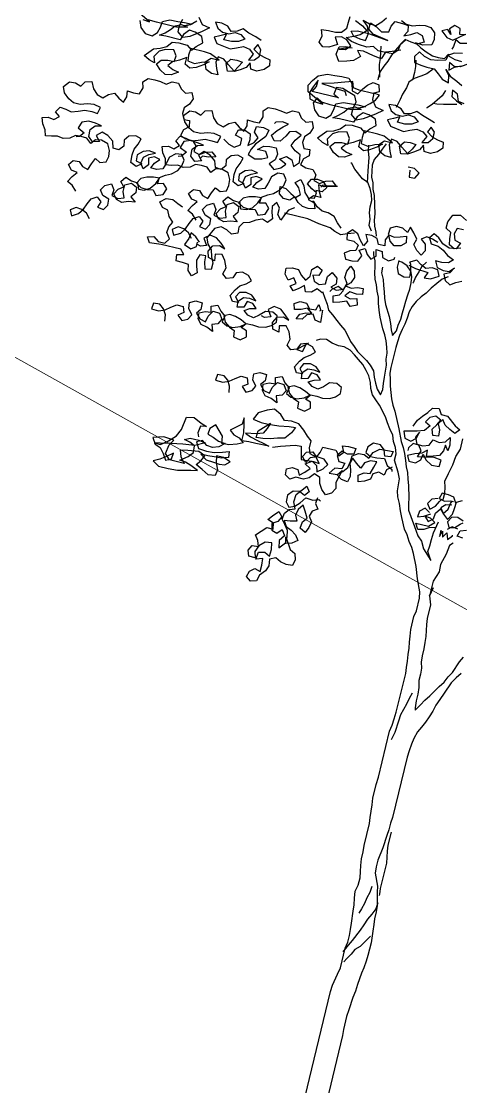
# Model space of a CAD drawing. Header units: inches. Extents: x 350994 to 353538, y 1581369 to 1583842.
# Drawn here: x 351715.726 to 351717.052, y 1583596.357 to 1583599.569 of the extents above; entities that cross this region are included whole.
import ezdxf

# ---------------------------------------------------------------- set-up
doc = ezdxf.new("R2010")
doc.units = ezdxf.units.IN
doc.header["$MEASUREMENT"] = 0
doc.linetypes.add('1', pattern=[0])
doc.layers.add('EP TF', color=5, linetype='Continuous')
doc.layers.add('TREE', color=81, linetype='1')
doc.styles.get("Standard").update_dxf_attribs({"font": 'arial.ttf'})
doc.linetypes.add('SILT_FENCE', pattern='A,0.5,-0.2,["EP",Standard,S=0.1,R=0,X=-0.1,Y=-0.05],-0.2', length=0.9)

# ---------------------------------------------------------------- blocks, each defined once
blk = doc.blocks.new('TREE_4')
at = {"color": 94}
for points in [[(-803.6, 6886), (-847, 6868.7), (-881.7, 6857.1), (-896.2, 6816.7), (-939.6, 6822.5), (-997.4, 6834.1), (-1029.2, 6831.3), (-1006.1, 6802.3), (-1037.9, 6773.4), (-1072.7, 6761.9), (-1113.1, 6750.4), (-1136.2, 6785.1), (-1130.4, 6825.6), (-1095.7, 6837.1), (-1061, 6837.1), (-1092.8, 6828.4), (-1127.5, 6814), (-1092.8, 6819.8), (-1069.7, 6845.8), (-1098.6, 6871.8), (-1130.4, 6880.5), (-1162.2, 6871.9), (-1142, 6837.1), (-1182.5, 6811.2), (-1214.3, 6805.4), (-1240.3, 6825.7), (-1231.6, 6863.2), (-1243.1, 6895.1), (-1205.5, 6897.9), (-1167.9, 6897.9), (-1136.1, 6906.5), (-1113, 6932.5), (-1112.9, 6967.2), (-1110, 6999)], [(-1078.2, 6984.5), (-1034.9, 6964.3), (-1006, 6944), (-1034.9, 6915.1), (-1066.7, 6897.8), (-1087, 6923.8), (-1055.1, 6932.5), (-994.4, 6932.4), (-884.6, 6920.8), (-925, 6926.6), (-968.4, 6935.3), (-997.3, 6955.6), (-997.3, 6990.2), (-962.6, 6978.7), (-927.9, 6958.4), (-890.3, 6967), (-884.5, 6998.8), (-870, 7027.7), (-829.5, 7027.7), (-797.7, 7024.8), (-792, 6993), (-806.5, 6964.1), (-771.8, 6981.4), (-742.8, 6998.7), (-711, 6990), (-693.7, 6958.2), (-728.4, 6938), (-760.2, 6940.9), (-794.9, 6946.7), (-815.2, 6914.9), (-818.1, 6883.1), (-841.3, 6857.1), (-881.7, 6854.3), (-922.2, 6854.3), (-951.1, 6871.7), (-985.8, 6860.1), (-1032.1, 6863.1), (-1072.6, 6868.9), (-1104.3, 6883.4), (-1066.7, 6900.7), (-1032.1, 6894.9), (-1000.3, 6891.9), (-994.4, 6932.4), (-1008.9, 6970), (-1037.7, 6996.1), (-1000.2, 6984.5), (-965.5, 6984.4), (-939.4, 7010.4), (-919.2, 7036.4)], [(-838.2, 7042.1), (-809.3, 7027.7), (-774.6, 7027.6), (-739.9, 7039.2), (-708.1, 7044.9), (-676.3, 7042), (-650.3, 7018.8), (-644.5, 6984.1), (-650.3, 6952.3), (-696.6, 6940.8), (-737.1, 6943.8), (-702.4, 6923.5), (-670.6, 6909), (-633.1, 6897.4), (-601.2, 6894.5), (-566.6, 6897.3), (-552.1, 6926.2), (-557.9, 6891.5), (-598.4, 6880), (-636, 6874.3), (-673.5, 6883), (-705.3, 6900.4), (-725.6, 6871.5), (-717, 6839.6), (-682.3, 6833.8), (-647.6, 6830.9), (-607.1, 6830.9), (-581.1, 6810.6), (-552.2, 6787.5), (-514.6, 6775.9), (-523.3, 6816.3), (-546.4, 6842.4), (-514.6, 6813.4), (-474.1, 6796.1), (-442.3, 6778.7)], [(-407.7, 6686.1), (-439.5, 6691.9), (-453.9, 6729.5), (-485.7, 6744), (-480, 6709.3), (-451.1, 6691.9), (-419.3, 6680.4)], [(-479.8, 6946.4), (-523.1, 6937.8), (-552.1, 6917.6), (-511.6, 6906), (-474, 6903)], [(-433.5, 6900.1), (-474.1, 6874.1), (-505.9, 6868.4), (-534.8, 6882.8), (-529, 6842.4), (-503, 6865.5), (-471.2, 6879.9)], [(-485.5, 7047.6), (-517.3, 7041.9), (-523, 7073.7), (-554.8, 7082.4), (-578, 7059.3), (-563.5, 7030.3), (-586.6, 7053.5), (-615.6, 7039.1), (-580.9, 7010.1), (-546.2, 7004.3), (-488.3, 7050.5)], [(-468.1, 7004.2), (-502.9, 6995.6), (-531.8, 7010.1), (-534.7, 6972.5), (-540.5, 6955.1)], [(-792, 6943.8), (-815.2, 6912), (-832.6, 6880.2), (-847.1, 6848.4), (-858.6, 6813.8), (-873.1, 6782), (-884.7, 6750.2), (-887.7, 6712.6), (-887.7, 6703.9)], [(-1544.7, 6761.9), (-1576.5, 6773.5), (-1617, 6785.1), (-1651.6, 6799.6), (-1680.6, 6779.4), (-1712.4, 6770.8), (-1735.5, 6793.9), (-1770.2, 6802.6), (-1804.9, 6799.8), (-1784.7, 6770.8), (-1755.8, 6756.4), (-1721.1, 6756.3), (-1689.3, 6770.8), (-1657.5, 6767.8), (-1631.5, 6747.6), (-1660.4, 6727.4), (-1698, 6718.7), (-1738.5, 6718.8), (-1732.6, 6750.6), (-1764.5, 6733.2), (-1793.4, 6718.8), (-1770.3, 6689.9), (-1695.1, 6678.2), (-1663.3, 6692.7), (-1628.6, 6707.1), (-1593.9, 6701.3), (-1567.9, 6681), (-1585.3, 6643.4), (-1553.5, 6652.1), (-1533.2, 6678.1), (-1533.2, 6712.8), (-1556.3, 6735.9), (-1570.8, 6707), (-1539, 6686.8), (-1507.2, 6678.1), (-1475.4, 6672.3), (-1469.6, 6640.4), (-1492.8, 6614.4), (-1527.5, 6597.1), (-1562.2, 6600.1), (-1573.7, 6631.9), (-1588.2, 6603), (-1617.1, 6582.8), (-1646.1, 6565.4), (-1680.8, 6559.7), (-1698.1, 6597.3), (-1677.8, 6626.2), (-1646, 6629), (-1614.2, 6626.1), (-1628.7, 6597.2), (-1646.1, 6568.3), (-1683.6, 6594.4), (-1715.4, 6617.5), (-1747.2, 6623.4), (-1753, 6591.6), (-1741.5, 6559.7), (-1727.1, 6527.9), (-1761.8, 6528), (-1793.6, 6542.4), (-1808, 6580), (-1781.9, 6606), (-1738.6, 6606), (-1790.6, 6629.2), (-1825.3, 6632.1), (-1900.5, 6632.2), (-1903.4, 6594.6), (-1900.5, 6562.8), (-1862.9, 6557), (-1828.2, 6574.3), (-1787.7, 6585.8), (-1813.8, 6562.7), (-1848.5, 6539.6), (-1880.3, 6528.1), (-1909.2, 6542.5), (-1909.2, 6580.1), (-1943.9, 6557), (-1978.6, 6539.7), (-1998.9, 6513.7), (-1967.1, 6499.2), (-1935.3, 6493.4), (-1970, 6470.3), (-2001.8, 6464.6), (-2033.6, 6481.9), (-2059.6, 6508), (-2039.3, 6534), (-2004.6, 6542.6), (-1969.9, 6542.6), (-1967, 6574.4), (-1987.2, 6603.3), (-2030.6, 6594.7), (-2062.4, 6577.4), (-2082.7, 6542.7), (-2071.1, 6510.9), (-2102.9, 6519.6), (-2134.7, 6537), (-2094.2, 6583.2), (-2059.5, 6594.7), (-2027.7, 6612), (-2004.5, 6640.9), (-1969.8, 6646.7), (-1923.6, 6643.8), (-1894.7, 6623.5), (-1874.4, 6649.5), (-1845.5, 6675.5), (-1857, 6707.3), (-1897.5, 6721.8), (-1929.3, 6724.7), (-1955.3, 6695.8), (-1966.9, 6664), (-2045, 6664.1), (-2079.7, 6661.2), (-2053.6, 6681.5), (-2030.5, 6704.6), (-2010.2, 6730.6), (-1978.4, 6745), (-1943.7, 6739.2), (-2001.6, 6724.8), (-2111.4, 6724.9), (-2157.7, 6727.8)], [(-2201.1, 6713.4), (-2186.6, 6678.7), (-2157.8, 6652.6), (-2117.3, 6649.7), (-2094.1, 6672.8), (-2085.4, 6704.6), (-2082.5, 6736.4), (-2044.9, 6753.7), (-2001.5, 6756.6), (-1966.8, 6759.4), (-1923.5, 6759.4), (-1961.1, 6742.1), (-1932.1, 6756.5), (-1903.2, 6782.5)], [(-1897.4, 6805.6), (-1871.4, 6770.9), (-1828, 6762.2), (-1862.8, 6733.3), (-1920.6, 6692.9), (-1955.3, 6678.5), (-1987.1, 6701.6), (-1987.1, 6736.3), (-1978.4, 6773.9)], [(-2186.6, 6722.1), (-2149, 6719.1), (-2241.5, 6765.5)], [(-913.5, 6883.2), (-907.8, 6851.4), (-902, 6816.7), (-899.2, 6784.9), (-881.9, 6721.3), (-881.9, 6718.4)], [(-714, 6854.1), (-708.3, 6819.4), (-705.4, 6787.6), (-705.5, 6752.9), (-708.4, 6744.2)], [(-612.9, 6828), (-638.9, 6796.2), (-667.9, 6776), (-699.7, 6755.8), (-722.8, 6729.8), (-728.6, 6698), (-740.2, 6660.4), (-746.1, 6628.6), (-757.7, 6582.4)], [(-520.4, 6732.5), (-532, 6700.7), (-552.3, 6671.8), (-572.6, 6645.8), (-595.7, 6619.8), (-598.6, 6616.9)], [(-538, 6550.4), (-569.7, 6561.9), (-610.2, 6573.5), (-644.9, 6588), (-673.8, 6567.8), (-705.6, 6559.2), (-728.8, 6582.3), (-763.4, 6591), (-798.1, 6588.2), (-777.9, 6559.2), (-749, 6544.8), (-714.3, 6544.7), (-682.5, 6559.2), (-650.7, 6556.2), (-624.7, 6536), (-653.6, 6515.8), (-691.2, 6507.1), (-731.7, 6507.2), (-725.9, 6539), (-757.7, 6521.6), (-786.6, 6507.2), (-763.5, 6478.3), (-688.4, 6466.6), (-656.6, 6481.1), (-621.9, 6495.5), (-587.2, 6489.7), (-561.2, 6469.4), (-578.5, 6431.8), (-546.7, 6440.5), (-526.5, 6466.5), (-526.4, 6501.2), (-549.5, 6524.3), (-564, 6495.4), (-532.2, 6475.2), (-500.4, 6466.5), (-468.6, 6460.7), (-462.9, 6428.8), (-486, 6402.8), (-520.8, 6385.5), (-555.5, 6388.5), (-567, 6420.3), (-581.5, 6391.4), (-610.4, 6371.2), (-639.3, 6353.8), (-674, 6348.1), (-691.3, 6385.7), (-671.1, 6414.6), (-639.3, 6417.4), (-607.5, 6414.5), (-622, 6385.6), (-639.3, 6356.7), (-676.9, 6382.8), (-708.7, 6405.9), (-740.5, 6411.8), (-746.3, 6380), (-734.7, 6348.1), (-720.3, 6316.3), (-755, 6316.4), (-786.8, 6330.8), (-801.2, 6368.4), (-775.2, 6394.4), (-731.8, 6394.4), (-783.8, 6417.6), (-818.5, 6420.5), (-893.7, 6420.6), (-896.6, 6383), (-893.8, 6351.2), (-856.2, 6345.4), (-821.5, 6362.7), (-781, 6374.2), (-807, 6351.1), (-841.7, 6328), (-873.6, 6316.5), (-902.5, 6330.9), (-902.4, 6368.5), (-937.1, 6345.4), (-971.9, 6328.1), (-992.1, 6302.1), (-960.3, 6287.6), (-928.5, 6281.8), (-963.2, 6258.7), (-995.1, 6253), (-1026.8, 6270.3), (-1052.8, 6296.4), (-1032.6, 6322.4), (-997.9, 6331), (-963.2, 6331), (-960.3, 6362.8), (-980.5, 6391.7), (-1023.8, 6383.1), (-1055.7, 6365.8), (-1075.9, 6331.1), (-1064.4, 6299.3), (-1096.2, 6308), (-1128, 6325.4), (-1087.5, 6371.6), (-1052.8, 6383.1), (-1020.9, 6400.4), (-997.8, 6429.3), (-963.1, 6435.1), (-916.8, 6432.2), (-887.9, 6411.9), (-867.7, 6437.9), (-838.7, 6463.9), (-850.3, 6495.7), (-890.7, 6510.2), (-922.5, 6513.1), (-948.6, 6484.2), (-960.2, 6452.4), (-1038.2, 6452.5), (-1072.9, 6449.6), (-1046.9, 6469.9), (-1023.7, 6493), (-1003.5, 6519), (-971.7, 6533.4), (-937, 6527.6), (-994.8, 6513.2), (-1104.7, 6513.3), (-1150.9, 6516.2), (-1179.8, 6533.6), (-1194.3, 6501.8), (-1179.9, 6467.1), (-1151, 6441), (-1110.5, 6438.1), (-1087.4, 6461.2), (-1078.7, 6493), (-1075.8, 6524.8), (-1038.2, 6542.1), (-994.8, 6545), (-960.1, 6547.8), (-916.7, 6547.8), (-954.3, 6530.5), (-925.4, 6544.9), (-896.5, 6570.9), (-873.3, 6594), (-858.8, 6625.8), (-890.6, 6628.7), (-890.7, 6594), (-864.7, 6559.3), (-821.3, 6550.6), (-856, 6521.7), (-913.9, 6481.3), (-948.6, 6466.9), (-980.4, 6490), (-980.3, 6524.7), (-971.6, 6562.3), (-986.1, 6591.2), (-1026.5, 6602.8), (-1058.3, 6614.4), (-1093, 6611.6), (-1098.8, 6574), (-1069.9, 6559.5), (-1214.5, 6559.6), (-1197.1, 6591.4), (-1197.1, 6626.1), (-1214.5, 6585.7), (-1226.1, 6551), (-1217.4, 6519.2), (-1179.9, 6510.5), (-1142.3, 6507.5), (-1234.8, 6553.9), (-1243.4, 6588.6), (-1226, 6617.5), (-1202.9, 6649.3), (-1156.6, 6669.5), (-1116.1, 6672.3), (-1078.5, 6675.2), (-1040.9, 6675.1), (-1017.8, 6652), (-1006.3, 6614.4), (-974.5, 6605.7), (-954.2, 6637.5), (-934, 6663.5), (-907.9, 6683.7), (-876.1, 6677.9), (-864.6, 6643.2), (-896.4, 6625.9), (-971.6, 6625.9), (-1003.4, 6631.7), (-1014.9, 6663.5), (-1055.4, 6649.1), (-1110.4, 6631.8), (-1174, 6614.5), (-1116.2, 6608.7), (-1081.5, 6605.8), (-1043.9, 6602.9), (-1032.3, 6582.6)], [(-445.3, 6674.6), (-477.1, 6665.9), (-514.7, 6657.3), (-549.4, 6651.6), (-569.7, 6648.7)], [(-2320, 5744.7), (-2346, 5770.7), (-2374.9, 5785.2), (-2357.5, 5817), (-2337.2, 5843), (-2369, 5848.8), (-2392.1, 5874.9), (-2371.9, 5900.9), (-2340.1, 5903.7), (-2316.9, 5880.6), (-2285.1, 5871.9), (-2273.6, 5906.6), (-2259.1, 5938.4), (-2230.2, 5923.9), (-2198.4, 5935.4), (-2192.5, 5967.2), (-2195.4, 5999), (-2212.7, 6030.8), (-2250.3, 6042.4), (-2282.1, 6036.7), (-2302.4, 6010.7), (-2328.4, 6033.8), (-2360.2, 6036.8), (-2392, 6033.9), (-2418, 6013.7), (-2452.7, 6002.2), (-2484.5, 6008), (-2516.3, 5999.3), (-2548.1, 5993.6), (-2556.8, 6025.4), (-2577, 6054.3), (-2588.5, 6086.1), (-2556.7, 6094.8), (-2524.9, 6089), (-2498.9, 6112.1), (-2524.9, 6132.3), (-2507.5, 6161.2), (-2475.7, 6158.3), (-2443.9, 6152.5), (-2409.2, 6164), (-2374.5, 6178.4), (-2336.9, 6178.4), (-2305.1, 6175.5), (-2296.4, 6210.2), (-2334, 6218.9), (-2368.7, 6213.1), (-2406.3, 6201.6), (-2443.9, 6201.6), (-2472.8, 6216.1), (-2501.7, 6242.2), (-2516.1, 6274), (-2490, 6305.8), (-2458.2, 6308.6), (-2426.4, 6297), (-2409.1, 6325.9), (-2374.4, 6334.6), (-2357, 6299.9), (-2331, 6273.8), (-2296.4, 6265.1), (-2270.3, 6288.2), (-2241.4, 6302.7), (-2212.5, 6282.4), (-2183.6, 6267.9), (-2172, 6299.7), (-2177.7, 6331.5), (-2143.1, 6328.6), (-2111.2, 6331.4), (-2099.7, 6366.1), (-2108.3, 6397.9), (-2085.1, 6421.1), (-2047.6, 6423.9), (-2015.8, 6421), (-1984, 6415.2), (-1955, 6435.4), (-1920.3, 6435.4), (-1900.1, 6409.3), (-1871.2, 6391.9), (-1839.4, 6403.5), (-1825, 6371.7), (-1836.6, 6339.9), (-1859.7, 6313.9), (-1862.6, 6282.1), (-1848.2, 6253.1), (-1816.4, 6256), (-1810.7, 6221.3), (-1836.7, 6198.2), (-1845.4, 6166.4), (-1813.6, 6154.8), (-1776, 6154.8), (-1752.9, 6131.6), (-1755.8, 6099.8), (-1724, 6091.1), (-1692.2, 6111.3), (-1660.4, 6120), (-1634.4, 6099.7), (-1672, 6088.2), (-1703.8, 6085.3), (-1712.5, 6073.8)], [(-1657.6, 5744.7), (-1683.6, 5770.7), (-1712.5, 5785.2), (-1695.1, 5817), (-1674.9, 5843), (-1706.7, 5848.8), (-1729.8, 5874.9), (-1709.5, 5900.9), (-1677.7, 5903.7), (-1654.6, 5880.6), (-1622.8, 5871.9), (-1611.2, 5906.6), (-1596.7, 5938.4), (-1567.8, 5923.9), (-1536, 5935.4), (-1530.2, 5967.2), (-1533.1, 5999), (-1550.4, 6030.8), (-1588, 6042.4), (-1619.8, 6036.7), (-1640, 6010.7), (-1666, 6033.8), (-1697.8, 6036.8), (-1729.6, 6033.9), (-1755.7, 6013.7), (-1790.4, 6002.2), (-1822.2, 6008), (-1854, 5999.3), (-1885.8, 5993.6), (-1894.5, 6025.4), (-1914.7, 6054.3), (-1926.2, 6086.1), (-1894.4, 6094.8), (-1862.6, 6089), (-1836.6, 6112.1), (-1862.6, 6132.3), (-1845.2, 6161.2), (-1813.4, 6158.3), (-1781.6, 6152.5), (-1746.9, 6164), (-1712.2, 6178.4), (-1674.6, 6178.4), (-1642.8, 6175.5), (-1634.1, 6210.2), (-1671.6, 6218.9), (-1706.4, 6213.1), (-1743.9, 6201.6), (-1781.5, 6201.6), (-1810.4, 6216.1), (-1839.3, 6242.2), (-1853.8, 6274), (-1827.7, 6305.8), (-1795.9, 6308.6), (-1764.1, 6297), (-1746.7, 6325.9), (-1712, 6334.6), (-1694.7, 6299.9), (-1668.7, 6273.8), (-1634, 6265.1), (-1608, 6288.2), (-1579.1, 6302.7), (-1550.2, 6282.4), (-1521.3, 6267.9), (-1509.7, 6299.7), (-1515.4, 6331.5), (-1480.7, 6328.6), (-1448.9, 6331.4), (-1437.3, 6366.1), (-1446, 6397.9), (-1422.8, 6421.1), (-1385.2, 6423.9), (-1353.4, 6421), (-1321.6, 6415.2), (-1292.7, 6435.4), (-1258, 6435.4), (-1237.8, 6409.3), (-1208.9, 6391.9), (-1177.1, 6403.5), (-1162.6, 6371.7), (-1174.2, 6339.9), (-1197.4, 6313.9), (-1200.3, 6282.1), (-1185.9, 6253.1), (-1154.1, 6256), (-1148.3, 6221.3), (-1174.4, 6198.2), (-1183.1, 6166.4), (-1151.3, 6154.8), (-1113.7, 6154.8), (-1090.6, 6131.6), (-1093.5, 6099.8), (-1061.7, 6091.1), (-1029.9, 6111.3), (-998.1, 6120), (-972.1, 6099.7), (-1009.7, 6088.2), (-1041.5, 6085.3), (-1050.2, 6073.8)], [(-1613.8, 6201.5), (-1582.1, 6181.2), (-1550.3, 6172.5), (-1521.3, 6192.7), (-1521.3, 6227.4), (-1558.9, 6236.1), (-1550.2, 6267.9), (-1518.4, 6276.6), (-1483.7, 6262.1), (-1477.9, 6230.3), (-1480.8, 6198.5), (-1451.9, 6221.6), (-1437.4, 6250.5), (-1463.4, 6276.5), (-1460.5, 6308.3), (-1422.9, 6311.2), (-1391.1, 6305.4), (-1399.8, 6267.8), (-1420.1, 6241.8), (-1443.2, 6215.8), (-1460.6, 6184), (-1469.3, 6152.2), (-1428.9, 6137.7), (-1391.3, 6146.4), (-1362.3, 6160.8), (-1379.7, 6189.7), (-1425.9, 6189.8), (-1397, 6215.7), (-1365.2, 6221.5), (-1330.5, 6221.5), (-1316, 6189.7), (-1321.9, 6157.9), (-1347.9, 6129), (-1316.1, 6105.8), (-1281.4, 6123.1), (-1261.1, 6149.1), (-1298.7, 6166.5), (-1266.9, 6189.6), (-1235.1, 6178), (-1217.8, 6146.2), (-1191.7, 6175.1), (-1197.5, 6215.6), (-1229.3, 6230), (-1255.3, 6253.2), (-1240.8, 6285), (-1217.6, 6319.7), (-1249.4, 6331.3), (-1281.2, 6322.6), (-1295.7, 6293.7), (-1318.9, 6261.9), (-1350.7, 6256.2), (-1370.9, 6282.2), (-1347.7, 6314), (-1321.7, 6340), (-1295.7, 6360.2), (-1330.3, 6366), (-1365, 6354.5), (-1370.8, 6345.8)], [(-853.3, 6351.1), (-847.5, 6319.3), (-836, 6287.5), (-824.5, 6218.1), (-813, 6154.5)], [(-763.6, 6380), (-778.1, 6348.2), (-789.7, 6316.4), (-807.1, 6284.6), (-810, 6252.8), (-798.5, 6189.2), (-784.1, 6160.3), (-775.4, 6128.4), (-761, 6096.6), (-735.1, 6001.2), (-729.3, 5969.4), (-720.7, 5937.6), (-706.2, 5908.6), (-700.5, 5888.4)], [(-607.6, 6272.9), (-601.9, 6235.3), (-570, 6238.1), (-555.6, 6269.9), (-584.5, 6287.3), (-619.2, 6287.3)], [(-729.4, 5908.7), (-749.6, 5934.7), (-752.4, 5969.4), (-764, 6001.2), (-766.8, 6033), (-766.8, 6067.7), (-775.5, 6099.5), (-789.9, 6128.5), (-810.1, 6157.4), (-841.9, 6169), (-893.9, 6209.5), (-917, 6235.5), (-922.8, 6238.4)], [(-2214.1, 5617.1), (-2237.2, 5643.1), (-2266.1, 5657.6), (-2297.9, 5660.5), (-2326.8, 5640.3), (-2312.4, 5611.4), (-2277.7, 5631.6), (-2257.4, 5660.5), (-2245.8, 5692.3), (-2231.3, 5724.1), (-2202.4, 5741.4), (-2176.4, 5721.1), (-2188, 5689.3), (-2153.3, 5683.5), (-2135.9, 5712.4), (-2138.8, 5744.2), (-2173.5, 5755.8), (-2193.7, 5781.8), (-2176.3, 5810.7), (-2144.5, 5828.1), (-2124.3, 5799.1), (-2127.2, 5767.3), (-2092.5, 5758.6), (-2060.7, 5770.2), (-2072.2, 5802), (-2072.2, 5839.6), (-2040.4, 5856.9), (-2008.6, 5842.4), (-2005.7, 5810.6), (-2026, 5784.6), (-1997.1, 5761.4), (-2034.7, 5755.7), (-2066.5, 5744.1), (-2098.3, 5752.8), (-2118.5, 5778.9), (-2101.1, 5807.8), (-2075.1, 5828), (-2098.2, 5851.1), (-2077.9, 5880), (-2043.3, 5868.4), (-2008.6, 5865.5), (-1997, 5833.7), (-1965.2, 5836.6), (-1936.3, 5853.9), (-1913.1, 5885.7), (-1901.5, 5917.5), (-1933.4, 5914.6), (-1968.1, 5906), (-1997, 5891.5), (-2014.4, 5862.6), (-1985.5, 5845.3), (-1950.8, 5842.3), (-1919, 5848.1), (-1898.7, 5822.1), (-1861.1, 5836.5), (-1849.5, 5871.2), (-1872.7, 5894.3), (-1904.5, 5885.7), (-1901.5, 5920.4), (-1872.6, 5940.6), (-1843.7, 5955), (-1814.7, 5981), (-1800.3, 6009.9), (-1794.5, 6041.7), (-1814.7, 6067.7), (-1846.5, 6064.9), (-1875.4, 6038.9), (-1884.1, 6001.3), (-1895.7, 5969.5), (-1927.5, 5958), (-1959.3, 5960.9), (-1944.8, 5989.8), (-1921.7, 6015.8), (-1953.5, 6021.6), (-1982.4, 6007.2), (-1973.8, 5972.5), (-1996.9, 5946.5), (-2017.1, 5972.5), (-2011.3, 6007.2), (-1985.3, 6027.4), (-1953.5, 6041.8), (-1988.2, 6047.7), (-2020, 6036.1), (-2046, 6010.1), (-2043.2, 5978.3), (-2011.4, 5969.6), (-2037.4, 5949.4), (-2069.2, 5963.9), (-2072.1, 6004.4), (-2069.1, 6036.2), (-2054.6, 6068), (-2045.9, 6099.8), (-2077.7, 6108.5), (-2112.4, 6096.9), (-2132.7, 6070.9), (-2127, 6039.1), (-2147.2, 6013.1), (-2179, 6016), (-2190.6, 6050.7), (-2222.3, 6073.9), (-2257, 6085.5), (-2283.1, 6059.5), (-2260, 6033.4), (-2294.7, 6021.9), (-2320.7, 6045.1), (-2323.5, 6082.7), (-2300.4, 6108.7), (-2268.6, 6117.3), (-2303.2, 6123.1), (-2340.8, 6126), (-2375.5, 6111.6), (-2387.1, 6076.9), (-2349.6, 6059.6), (-2369.8, 6033.5), (-2387.2, 6027.8)], [(-1657.7, 5643.5), (-1680.8, 5669.6), (-1709.7, 5684), (-1741.5, 5687), (-1770.5, 5666.7), (-1756, 5637.8), (-1721.3, 5658), (-1701, 5686.9), (-1689.5, 5718.7), (-1675, 5750.5), (-1646, 5767.8), (-1620, 5747.6), (-1631.6, 5715.8), (-1596.9, 5710), (-1579.6, 5738.8), (-1582.4, 5770.7), (-1617.1, 5782.3), (-1637.3, 5808.3), (-1620, 5837.2), (-1588.1, 5854.5), (-1567.9, 5825.6), (-1570.8, 5793.8), (-1536.2, 5785.1), (-1504.3, 5796.6), (-1515.9, 5828.4), (-1515.8, 5866), (-1484, 5883.3), (-1452.2, 5868.8), (-1449.4, 5837), (-1469.6, 5811), (-1440.7, 5787.9), (-1478.3, 5782.1), (-1510.1, 5770.6), (-1541.9, 5779.3), (-1562.2, 5805.3), (-1544.8, 5834.2), (-1518.7, 5854.4), (-1541.9, 5877.6), (-1521.6, 5906.5), (-1486.9, 5894.9), (-1452.2, 5892), (-1440.7, 5860.2), (-1408.9, 5863), (-1379.9, 5880.3), (-1356.8, 5912.1), (-1345.2, 5943.9), (-1377, 5941.1), (-1411.7, 5932.4), (-1440.6, 5918), (-1458, 5889.1), (-1429.1, 5871.7), (-1394.4, 5868.8), (-1362.6, 5874.5), (-1342.4, 5848.5), (-1304.8, 5862.9), (-1293.2, 5897.6), (-1316.3, 5920.8), (-1348.1, 5912.1), (-1345.2, 5946.8), (-1316.3, 5967), (-1287.3, 5981.5), (-1258.4, 6007.4), (-1243.9, 6036.3), (-1238.1, 6068.1), (-1258.3, 6094.2), (-1290.1, 6091.3), (-1319.1, 6065.3), (-1327.8, 6027.7), (-1339.4, 5996), (-1371.2, 5984.4), (-1403, 5987.3), (-1388.5, 6016.2), (-1365.3, 6042.2), (-1397.1, 6048.1), (-1426.1, 6033.6), (-1417.4, 5998.9), (-1440.6, 5972.9), (-1460.8, 5999), (-1455, 6033.6), (-1428.9, 6053.9), (-1397.1, 6068.3), (-1431.8, 6074.1), (-1463.6, 6062.6), (-1489.7, 6036.6), (-1486.8, 6004.8), (-1455, 5996.1), (-1481, 5975.8), (-1512.8, 5990.3), (-1515.7, 6030.8), (-1512.8, 6062.6), (-1498.3, 6094.4), (-1489.6, 6126.2), (-1521.4, 6134.9), (-1556.1, 6123.4), (-1576.3, 6097.4), (-1570.6, 6065.6), (-1590.9, 6039.6), (-1622.7, 6042.5), (-1634.2, 6077.2), (-1666, 6100.3), (-1700.7, 6111.9), (-1726.7, 6085.9), (-1703.6, 6059.9), (-1738.3, 6048.4), (-1764.3, 6071.5), (-1767.2, 6109.1), (-1744, 6135.1), (-1712.2, 6143.8), (-1746.9, 6149.6), (-1784.5, 6152.5), (-1819.2, 6138.1), (-1830.8, 6103.4), (-1793.2, 6086), (-1813.5, 6060), (-1830.8, 6054.2)], [(-963.4, 6096.8), (-1001, 6088.2), (-1032.8, 6079.5), (-1064.6, 6082.4), (-1053.1, 6047.7), (-1035.7, 6018.8), (-1076.2, 6018.8), (-1099.4, 5992.8), (-1064.7, 5984.1), (-1053.2, 5952.3), (-1087.9, 5946.6), (-1119.7, 5949.5), (-1148.6, 5964), (-1171.7, 5990), (-1194.8, 5966.9), (-1229.5, 5966.9), (-1255.5, 5987.2), (-1261.3, 6024.8), (-1229.5, 6021.9), (-1197.7, 6001.6), (-1168.8, 5987.1), (-1145.6, 6010.2), (-1162.9, 6042.1), (-1188.9, 6065.2), (-1162.9, 6088.3), (-1139.8, 6059.4), (-1125.4, 6024.7), (-1102.3, 6001.5), (-1067.6, 6007.3), (-1064.6, 6039.1), (-1093.5, 6053.6), (-1122.4, 6073.8), (-1108, 6102.7), (-1076.1, 6111.4), (-1044.3, 6105.6), (-1018.3, 6079.5), (-1035.7, 6050.6), (-1070.4, 6050.6), (-1067.5, 6044.9)], [(-243.6, 5931.3), (-278.3, 5919.8), (-307.2, 5934.3), (-313, 5966.1), (-315.8, 6000.8), (-344.7, 6018.2), (-344.7, 6052.9), (-327.3, 6093.3), (-286.8, 6102), (-249.3, 6081.7)], [(-252.2, 6029.7), (-286.9, 6029.7), (-295.6, 5997.9), (-284.1, 5966.1), (-252.3, 5957.4), (-266.7, 5922.7), (-304.3, 5916.9), (-341.9, 5931.4), (-370.8, 5957.5), (-399.7, 5972), (-420, 5946), (-402.6, 5917), (-365.1, 5914.1), (-333.3, 5899.6), (-304.4, 5876.5), (-266.8, 5862), (-290, 5838.9), (-324.7, 5833.1), (-359.4, 5833.1), (-342, 5801.3), (-307.3, 5792.6), (-275.5, 5795.5), (-252.4, 5821.5), (-269.8, 5789.7), (-298.7, 5775.3), (-284.3, 5743.4), (-255.4, 5726.1), (-226.4, 5746.3), (-197.5, 5760.7)], [(-891.3, 5885.7), (-917.3, 5908.8), (-943.3, 5937.8), (-978, 5949.4), (-1012.7, 5949.4), (-1044.5, 5966.8), (-1067.6, 5989.9), (-1073.4, 5989.9)], [(-1160.2, 5932.2), (-1189.1, 5912), (-1203.6, 5883.1), (-1215.2, 5851.3), (-1238.3, 5877.3), (-1238.2, 5912), (-1258.5, 5938.1), (-1278.7, 5912.1), (-1273, 5880.2), (-1261.4, 5848.4), (-1281.7, 5822.4), (-1313.5, 5834), (-1345.3, 5819.6), (-1377.1, 5799.4), (-1408.9, 5790.7), (-1426.3, 5761.8), (-1423.4, 5730), (-1455.3, 5715.6), (-1484.2, 5733), (-1518.8, 5741.7), (-1550.7, 5724.4), (-1579.6, 5666.6), (-1565.2, 5634.7), (-1542.1, 5608.7), (-1530.6, 5574), (-1516.1, 5542.2), (-1516.2, 5507.5), (-1548, 5501.7), (-1559.5, 5539.3), (-1562.4, 5571.1), (-1594.2, 5568.3), (-1605.8, 5536.5), (-1597.1, 5504.7), (-1585.6, 5472.9), (-1611.6, 5449.7), (-1634.7, 5472.9), (-1640.5, 5504.7), (-1675.2, 5507.6), (-1709.9, 5507.7), (-1715.6, 5542.4), (-1678, 5551), (-1701.2, 5574.2), (-1808.1, 5574.3), (-1871.7, 5568.5), (-1889.1, 5597.5), (-1857.3, 5606.1), (-1828.4, 5585.8), (-1790.8, 5585.8), (-1773.4, 5614.7), (-1793.6, 5643.6), (-1790.7, 5675.4), (-1776.2, 5704.3), (-1802.2, 5730.4), (-1816.6, 5762.2), (-1848.4, 5768), (-1868.6, 5794), (-1839.7, 5820), (-1805, 5822.9), (-1773.2, 5808.4), (-1744.3, 5796.8)], [(-370.8, 5931.5), (-402.6, 5943.1), (-434.4, 5948.9), (-460.5, 5928.7), (-434.5, 5908.4), (-425.8, 5873.7), (-440.3, 5844.8), (-469.2, 5865.1), (-492.3, 5891.1), (-483.6, 5922.9), (-506.7, 5951.8), (-532.7, 5977.9), (-541.4, 5946.1), (-570.3, 5963.4), (-605, 5963.5), (-636.8, 5946.2), (-639.7, 5911.5), (-605, 5905.7), (-573.2, 5914.3), (-541.4, 5925.8), (-535.7, 5891.1), (-558.8, 5868), (-593.5, 5859.4), (-619.5, 5879.6), (-634, 5908.6), (-648.4, 5879.7), (-642.7, 5847.9), (-677.4, 5847.9), (-691.8, 5876.8), (-723.6, 5885.5), (-755.4, 5882.7), (-738.1, 5850.8), (-752.6, 5821.9), (-778.6, 5848), (-798.8, 5876.9), (-830.6, 5891.4), (-853.7, 5865.4), (-848, 5833.6), (-810.4, 5833.6), (-781.5, 5819.1), (-787.3, 5787.3), (-819.1, 5778.6), (-845.2, 5758.4), (-830.7, 5729.5), (-796, 5729.5), (-764.2, 5735.2), (-749.7, 5767), (-770, 5793), (-741, 5810.4), (-723.7, 5781.4), (-697.7, 5761.2), (-674.5, 5784.3), (-683.2, 5819), (-648.5, 5816.1), (-639.9, 5784.3), (-605.2, 5775.5), (-576.2, 5790), (-576.2, 5801.5)], [(-816.1, 5876.9), (-853.7, 5862.5), (-885.6, 5851), (-920.2, 5859.7), (-949.1, 5874.2), (-1012.7, 5880), (-1076.3, 5891.6), (-1206.4, 5891.7)], [(-909, 5533), (-888.8, 5501.1), (-868.6, 5472.2), (-854.1, 5443.3), (-828.1, 5423), (-799.2, 5399.9), (-773.2, 5379.6), (-744.3, 5359.3), (-721.2, 5333.3), (-701, 5307.2), (-675, 5287), (-651.9, 5263.8), (-594.1, 5229.1), (-568.1, 5208.8), (-545, 5182.8), (-533.5, 5151), (-519, 5122), (-501.7, 5093.1), (-478.6, 5067.1), (-472.8, 5098.9), (-475.6, 5130.7), (-478.5, 5165.4), (-484.2, 5229), (-492.9, 5260.8), (-495.7, 5292.6), (-504.4, 5324.4), (-515.9, 5356.2), (-530.3, 5385.2), (-547.7, 5414.1), (-576.5, 5471.9), (-591, 5506.6), (-602.5, 5541.3), (-611.1, 5573.2), (-625.6, 5602.1), (-637.1, 5633.9), (-651.5, 5662.8), (-660.2, 5694.6), (-665.9, 5726.4), (-674.6, 5758.3), (-689, 5787.2), (-691.9, 5804.5)], [(-628.3, 5735.1), (-625.5, 5703.3), (-608.2, 5671.5), (-599.5, 5639.6), (-588, 5607.8), (-579.3, 5576), (-564.9, 5544.2), (-530.3, 5486.3), (-515.8, 5451.6), (-504.3, 5419.8), (-489.9, 5390.9), (-475.4, 5419.8), (-472.5, 5451.6), (-466.6, 5486.3), (-466.6, 5521), (-463.7, 5552.8), (-463.7, 5587.5), (-460.7, 5622.2), (-457.8, 5654), (-457.8, 5688.7), (-463.5, 5720.5), (-475.1, 5752.3), (-483.7, 5784.1), (-489.5, 5792.8)], [(-550.2, 5790), (-550.3, 5752.4), (-538.7, 5720.5), (-504, 5711.8), (-472.2, 5717.6), (-475.1, 5749.4), (-501.1, 5772.6), (-532.9, 5784.2), (-547.3, 5784.2)], [(-492.4, 5778.3), (-454.8, 5769.6), (-385.4, 5763.8), (-397, 5732), (-362.3, 5734.8), (-321.8, 5757.9), (-336.3, 5789.8), (-368.1, 5792.7), (-399.9, 5781.1), (-428.8, 5795.6), (-457.7, 5813), (-486.6, 5798.6), (-495.3, 5792.8)], [(-272.7, 5766.6), (-301.6, 5746.4), (-324.8, 5717.5), (-347.9, 5685.7), (-368.2, 5653.9), (-388.5, 5627.9), (-408.7, 5599), (-423.2, 5567.2), (-431.9, 5535.4), (-434.8, 5500.7), (-440.6, 5466), (-446.5, 5434.2), (-452.3, 5399.5), (-455.2, 5364.8), (-458.1, 5333), (-458.2, 5223.2), (-455.4, 5191.4), (-446.7, 5159.6), (-438.1, 5124.8), (-415, 5061.2), (-400.6, 5029.4), (-383.2, 5000.5), (-340, 4913.7), (-311.1, 4850.1), (-293.8, 4821.1), (-279.3, 4792.2), (-264.9, 4757.5), (-253.4, 4725.7), (-239, 4696.8), (-230.3, 4662.1), (-218.8, 4630.2), (-201.5, 4566.6), (-195.7, 4534.8), (-187.1, 4503), (-135.1, 4424.9), (-135.1, 4424.9), (-106.2, 4381.5), (-80.2, 4358.3), (-60, 4320.7), (-8, 4268.6), (-34, 4312), (-31.1, 4343.8), (-31.1, 4378.5), (-28.1, 4416.1), (-16.5, 4479.7)], [(-405.6, 5815.8), (-423, 5786.9), (-431.7, 5755.1), (-443.3, 5723.4), (-449.1, 5691.6), (-449.1, 5688.7)], [(-19.3, 4601.1), (-19.3, 4635.8), (-25, 4667.6), (-33.7, 4699.5), (-25, 4742.8), (-13.3, 4794.9), (-7.5, 4841.1), (7, 4884.5), (7, 4942.3)], [(-1693, 5180.2), (-1698.6, 5214.5), (-1715.4, 5242.2), (-1740.7, 5261.6), (-1775.9, 5260), (-1779.2, 5227.8), (-1739, 5226.4), (-1706.5, 5240), (-1679.7, 5260.7), (-1650.5, 5279.9), (-1616.8, 5279.1), (-1605.6, 5248.1), (-1632.4, 5227.4), (-1606.1, 5204), (-1576, 5219.1), (-1561.5, 5247.6), (-1584.6, 5275.9), (-1587.8, 5308.7), (-1557.7, 5323.9), (-1521.6, 5321.6), (-1519.9, 5286.3), (-1539.3, 5261), (-1514.6, 5235.1), (-1481.6, 5227.9), (-1474.4, 5260.9), (-1454.3, 5292.7), (-1418.1, 5290.4), (-1399, 5261.2), (-1413.5, 5232.8), (-1444.5, 5221.6), (-1432.4, 5186.6), (-1467.3, 5201.8), (-1500.4, 5209), (-1522.6, 5233.3), (-1525.8, 5266.1), (-1495.7, 5281.3), (-1462.9, 5284.5), (-1470.1, 5316.4), (-1437.6, 5330), (-1414.4, 5301.7), (-1386.6, 5280.7), (-1393.8, 5247.7), (-1365.4, 5233.1), (-1331.7, 5232.4), (-1295.1, 5246.9), (-1268.4, 5267.6), (-1296.8, 5282.1), (-1330.8, 5293.3), (-1362.9, 5296.6), (-1393, 5281.4), (-1377.9, 5251.3), (-1350.1, 5230.3), (-1320.1, 5218.2), (-1316.9, 5185.4), (-1277.4, 5177.5), (-1249.1, 5200.7), (-1256.3, 5232.6), (-1287.8, 5242.3), (-1266.8, 5270), (-1231.6, 5271.7), (-1199.4, 5268.5), (-1161.1, 5275), (-1133.4, 5291.8), (-1111.5, 5315.6), (-1114.7, 5348.4), (-1143.2, 5362.9), (-1181.5, 5356.4), (-1208.9, 5329.2), (-1235.7, 5308.5), (-1268.8, 5315.7), (-1294.1, 5335.2), (-1266.4, 5351.9), (-1233, 5361.5), (-1256.8, 5383.4), (-1288.9, 5386.6), (-1300.1, 5352.6), (-1333.6, 5343), (-1336.8, 5375.8), (-1313.4, 5402.1), (-1280.6, 5405.3), (-1246, 5400.5), (-1272.2, 5423.9), (-1305.3, 5431.1), (-1341.2, 5423), (-1355.7, 5394.6), (-1333.5, 5370.3), (-1366.3, 5367.1), (-1385.4, 5396.3), (-1366.3, 5432), (-1346.8, 5457.4), (-1317.6, 5476.6), (-1293.3, 5498.8), (-1315.6, 5523.1), (-1351.1, 5531.9), (-1382.1, 5520.7), (-1394.2, 5490.7), (-1425.2, 5479.5), (-1450.5, 5499), (-1441.8, 5534.5), (-1456.3, 5571), (-1479.5, 5599.3), (-1515.4, 5591.2), (-1509.7, 5556.9), (-1545.2, 5565.6), (-1554.9, 5599.1), (-1537.2, 5632.4), (-1503.8, 5642), (-1472.2, 5632.4), (-1498.5, 5655.8), (-1528.7, 5678.3), (-1565.8, 5684.6), (-1594.1, 5661.5), (-1571.6, 5626.7), (-1602.6, 5615.6), (-1620.3, 5619.9)], [(-1611.5, 5634.8), (-1637.5, 5657.9), (-1666.4, 5672.4), (-1672.2, 5640.6), (-1686.7, 5603.1), (-1649.1, 5588.6), (-1623.1, 5608.8), (-1623, 5631.9)], [(-909, 5524.3), (-940.8, 5538.8), (-966.8, 5515.7), (-998.6, 5509.9), (-1010.2, 5541.7), (-1036.2, 5518.6), (-1062.2, 5498.4), (-1085.4, 5521.5), (-1056.4, 5541.8), (-1076.6, 5567.8), (-1102.7, 5547.6), (-1125.8, 5576.5), (-1128.6, 5608.3), (-1096.8, 5617), (-1062.1, 5616.9), (-1041.9, 5590.9), (-1013, 5570.6), (-992.8, 5596.6), (-992.7, 5634.2), (-966.7, 5657.3), (-937.8, 5642.8), (-949.4, 5611.1), (-981.2, 5605.3), (-966.8, 5576.4), (-935, 5564.8), (-903.2, 5576.3), (-903.1, 5616.8), (-882.9, 5642.8), (-851.1, 5619.6), (-848.2, 5587.8), (-871.4, 5564.7), (-839.6, 5556), (-802, 5570.4), (-790.4, 5605.1), (-810.6, 5634.1), (-807.7, 5668.8), (-793.2, 5700.5), (-770.1, 5677.4), (-761.4, 5645.6), (-773, 5613.8), (-796.2, 5590.7), (-764.4, 5584.9), (-732.5, 5596.4), (-700.7, 5599.3), (-697.9, 5567.5), (-729.7, 5561.7), (-767.3, 5564.6), (-787.5, 5538.6), (-755.7, 5529.9), (-721, 5538.6), (-712.4, 5503.9), (-747.1, 5489.4), (-770.2, 5512.6), (-804.9, 5498.2), (-839.6, 5489.5), (-848.3, 5524.2), (-816.4, 5535.8), (-802, 5564.7), (-833.8, 5579.1), (-862.7, 5556), (-871.4, 5541.6)], [(-885.9, 5434.6), (-883.1, 5402.8), (-880.2, 5368.1), (-912, 5373.9), (-929.3, 5402.9), (-961.1, 5391.3), (-981.4, 5362.4), (-1013.2, 5356.7), (-998.7, 5385.6), (-969.8, 5400), (-938, 5405.8), (-966.9, 5426), (-998.7, 5411.6), (-1033.4, 5403), (-1042.1, 5434.8), (-1013.1, 5452.1), (-978.4, 5452.1), (-955.3, 5426), (-920.6, 5428.9), (-911.9, 5460.7), (-894.6, 5431.7), (-900.4, 5426)], [(-1269.1, 4889.2), (-1274.7, 4923.6), (-1291.5, 4951.3), (-1316.8, 4970.7), (-1352.1, 4969), (-1355.3, 4936.9), (-1315.1, 4935.4), (-1282.6, 4949.1), (-1255.8, 4969.8), (-1226.6, 4988.9), (-1192.9, 4988.2), (-1181.7, 4957.2), (-1208.5, 4936.4), (-1182.2, 4913), (-1152.1, 4928.2), (-1137.6, 4956.6), (-1160.7, 4984.9), (-1163.9, 5017.8), (-1133.8, 5032.9), (-1097.7, 5030.6), (-1096, 4995.4), (-1115.4, 4970), (-1090.7, 4944.1), (-1057.7, 4936.9), (-1050.5, 4970), (-1030.4, 5001.8), (-994.2, 4999.5), (-975.1, 4970.2), (-989.6, 4941.8), (-1020.6, 4930.6), (-1008.5, 4895.6), (-1043.4, 4910.8), (-1076.5, 4918), (-1098.7, 4942.3), (-1101.9, 4975.2), (-1071.8, 4990.3), (-1039, 4993.5), (-1046.2, 5025.5), (-1013.7, 5039.1), (-990.5, 5010.8), (-962.7, 4989.8), (-969.9, 4956.7), (-941.5, 4942.2), (-907.8, 4941.4), (-871.3, 4955.9), (-844.5, 4976.7), (-872.9, 4991.2), (-906.9, 5002.4), (-939, 5005.6), (-969.2, 4990.4), (-954, 4960.3), (-926.2, 4939.4), (-896.2, 4927.3), (-893, 4894.4), (-853.5, 4886.6), (-825.2, 4909.7), (-832.4, 4941.7), (-863.9, 4951.3), (-842.9, 4979.1), (-807.7, 4980.8), (-775.5, 4977.5), (-737.2, 4984.1), (-709.5, 5000.8), (-687.6, 5024.6), (-690.9, 5057.4), (-719.3, 5072), (-757.6, 5065.4), (-785, 5038.3), (-811.8, 5017.6), (-844.9, 5024.8), (-870.2, 5044.2), (-842.5, 5060.9), (-809.1, 5070.6), (-832.9, 5092.4), (-865.1, 5095.7), (-876.3, 5061.7), (-909.7, 5052.1), (-912.9, 5084.9), (-889.5, 5111.1), (-856.7, 5114.3), (-822.1, 5109.6), (-848.3, 5133), (-881.4, 5140.2), (-917.3, 5132.1), (-931.8, 5103.7), (-909.6, 5079.3), (-942.4, 5076.1), (-961.5, 5105.3), (-942.4, 5141.1), (-922.9, 5166.4), (-893.7, 5185.6), (-869.4, 5207.9), (-891.7, 5232.2), (-927.2, 5240.9), (-958.2, 5229.8), (-970.3, 5199.8), (-1001.3, 5188.6), (-1026.6, 5208), (-1017.9, 5243.5), (-1032.4, 5280.1), (-1055.6, 5308.4), (-1091.5, 5300.3), (-1085.8, 5265.9), (-1121.3, 5274.7), (-1131, 5308.1), (-1113.3, 5341.5), (-1079.9, 5351.1), (-1048.4, 5341.4), (-1074.6, 5364.9), (-1104.8, 5387.4), (-1141.9, 5393.7), (-1170.2, 5370.5), (-1147.7, 5335.8), (-1178.7, 5324.6), (-1196.4, 5329)], [(-917.9, 5246.7), (-946.8, 5220.7), (-970, 5197.6), (-938.2, 5194.7), (-926.6, 5240.9)], [(9.5, 896.3), (10, 1900.6), (12.9, 1935.3), (24.6, 1998.9), (33.3, 2036.5), (33.4, 2143.5), (39.2, 2178.2), (39.2, 2215.8), (36.4, 2247.6), (33.5, 2282.3), (27.8, 2345.9), (24.9, 2380.6), (19.2, 2415.3), (13.4, 2452.9), (22.1, 2487.6), (22.2, 2528), (16.4, 2562.7), (10.7, 2594.5), (4.9, 2629.3), (4.9, 2666.8), (2.1, 2701.5), (2.2, 2823), (-0.7, 2854.8), (-6.4, 2924.2), (-12.1, 2958.9), (-12.1, 3034), (-9.1, 3074.5), (-8.9, 3329), (-3.1, 3363.6), (-0.2, 3398.3), (2.8, 3435.9), (3, 3649.9), (0.1, 3681.7), (-2.8, 3716.4), (-8.5, 3751.1), (-11.4, 3785.8), (-17.1, 3817.6), (-20, 3849.4), (-25.7, 3884.1), (-25.7, 3956.4), (-19.9, 3988.2), (-19.8, 4057.6), (-25.6, 4092.3), (-54.4, 4155.9), (-77.5, 4219.5), (-106.3, 4283.2), (-123.7, 4312.1), (-143.9, 4341), (-164.1, 4372.9), (-184.3, 4398.9), (-213.2, 4456.8), (-227.6, 4488.6), (-242, 4526.2), (-259.3, 4558), (-268, 4589.8), (-273.7, 4653.4), (-288.1, 4688.1), (-322.8, 4746), (-322.7, 4780.7), (-334.3, 4812.5), (-351.6, 4841.4), (-363.1, 4873.2), (-386.2, 4902.2), (-406.4, 4931.1), (-423.8, 4960), (-470, 5012.1), (-496, 5035.3), (-519.1, 5058.4), (-536.4, 5087.4), (-545, 5119.2), (-562.4, 5151), (-582.6, 5177), (-608.6, 5203.1), (-637.5, 5223.3), (-663.5, 5243.6), (-692.4, 5261), (-727.1, 5272.6), (-758.9, 5269.7), (-793.6, 5275.5), (-828.2, 5287.1), (-860.1, 5281.4), (-880.3, 5269.8)], [(-267.6, 4945.4), (-253.2, 4983), (-232.9, 5009), (-209.7, 5035), (-189.5, 5063.9), (-154.8, 5069.7), (-137.4, 5040.7), (-102.8, 5040.7), (-50.7, 5000.2), (-21.8, 4985.7), (-42.1, 4959.7), (-73.9, 4974.2), (-102.8, 4991.5), (-123, 5017.6), (-140.4, 4988.7), (-126, 4959.8), (-123.1, 4925.1), (-154.9, 4922.2), (-166.4, 4954), (-146.2, 4982.9), (-131.7, 5011.8), (-163.5, 5026.3), (-192.4, 5011.9), (-209.8, 4983), (-180.9, 4968.5), (-204, 4936.7), (-241.6, 4925.2), (-311, 4907.9), (-296.6, 4873.2), (-261.9, 4864.5), (-235.9, 4887.6), (-227.2, 4922.3), (-241.7, 4890.5), (-227.2, 4855.8), (-192.6, 4855.7), (-160.7, 4867.3), (-146.3, 4899.1), (-111.6, 4893.2), (-79.7, 4904.8), (-62.4, 4933.7), (-53.7, 4893.2), (-56.7, 4861.4), (-76.9, 4887.4), (-79.8, 4855.6), (-94.3, 4826.7), (-126.1, 4815.2), (-160.8, 4803.7), (-163.7, 4838.4), (-189.7, 4815.3), (-224.4, 4803.7), (-262, 4786.4), (-247.6, 4757.5), (-210, 4757.4), (-186.8, 4780.6), (-181, 4812.4), (-160.8, 4786.3), (-123.2, 4766), (-82.8, 4768.9), (-79.8, 4803.6), (-120.3, 4809.4), (-175.3, 4797.9), (-207.1, 4792.1), (-195.5, 4826.8), (-215.7, 4852.9), (-247.5, 4855.8), (-264.9, 4826.9), (-264.9, 4812.4)], [(-974.3, 4660.3), (-933.8, 4674.7), (-858.6, 4697.7), (-826.8, 4700.6), (-818.2, 4663), (-809.5, 4631.2), (-777.7, 4634.1), (-743, 4636.9), (-711.2, 4634), (-734.3, 4662.9), (-769, 4671.6), (-780.5, 4703.5), (-780.5, 4741), (-806.5, 4761.3), (-832.5, 4787.4), (-867.2, 4813.4), (-907.7, 4819.2), (-945.3, 4813.5), (-971.2, 4839.5), (-1011.7, 4859.8), (-1049.3, 4845.4), (-1092.7, 4819.4), (-1110.1, 4781.8), (-1063.8, 4773.1), (-1026.2, 4773.1), (-968.4, 4778.8), (-913.5, 4787.4), (-878.8, 4790.3), (-893.3, 4758.5), (-922.2, 4720.9), (-959.8, 4712.3), (-997.4, 4700.8), (-1035, 4692.1), (-1072.6, 4689.3), (-1069.7, 4726.9), (-1014.7, 4781.7), (-1026.3, 4749.9), (-1040.7, 4721), (-1075.5, 4709.5), (-1133.3, 4698), (-1101.5, 4686.4), (-1061, 4674.8), (-1029.2, 4669), (-994.5, 4660.3), (-1066.8, 4657.5), (-1104.4, 4657.5), (-1142, 4654.6), (-1142, 4698), (-1150.6, 4741.4), (-1159.2, 4776.1), (-1162.2, 4741.4), (-1191.1, 4715.4), (-1217.1, 4695.2), (-1191.1, 4674.9), (-1159.3, 4666.2), (-1133.3, 4646), (-1162.3, 4631.5), (-1205.6, 4617.1), (-1243.2, 4614.2), (-1249, 4654.7), (-1298.1, 4703.9), (-1324.1, 4677.9), (-1327.1, 4646.1), (-1295.3, 4637.4), (-1263.5, 4622.9), (-1225.9, 4620), (-1254.8, 4594), (-1286.6, 4582.5), (-1318.4, 4585.4), (-1347.3, 4605.7), (-1376.3, 4591.2), (-1358.9, 4559.4), (-1312.7, 4556.5), (-1272.2, 4559.3), (-1228.8, 4570.9), (-1194.1, 4582.4), (-1191.3, 4550.6), (-1226, 4539.1), (-1266.4, 4536.2), (-1301.1, 4533.3), (-1338.7, 4533.4), (-1304, 4510.2), (-1263.6, 4507.3), (-1231.8, 4504.4), (-1200, 4507.2), (-1176.8, 4530.3), (-1217.3, 4544.8), (-1254.9, 4544.9), (-1249.1, 4507.3), (-1231.8, 4472.6), (-1237.6, 4440.8), (-1275.2, 4435), (-1312.8, 4455.3), (-1350.3, 4472.7), (-1330.1, 4498.7), (-1315.6, 4530.5), (-1353.2, 4545), (-1411, 4536.3), (-1451.5, 4527.7), (-1440, 4495.9), (-1414, 4464.1), (-1494.9, 4464.1), (-1523.8, 4493.1), (-1515.1, 4542.2), (-1497.7, 4571.1), (-1552.6, 4576.9), (-1610.5, 4559.6), (-1590.3, 4527.8), (-1558.5, 4516.2), (-1535.4, 4490.2), (-1515.2, 4458.4), (-1486.2, 4472.8), (-1483.3, 4504.6), (-1515.1, 4478.6), (-1547, 4455.5), (-1578.8, 4438.2), (-1544.1, 4417.9), (-1492.1, 4417.9), (-1440, 4420.7), (-1370.6, 4438), (-1335.9, 4443.7), (-1376.4, 4461.1), (-1408.2, 4472.7), (-1440, 4475.6), (-1402.4, 4504.5), (-1379.2, 4533.4), (-1382.1, 4568.1), (-1411, 4582.6), (-1442.8, 4588.4), (-1413.8, 4602.8), (-1367.6, 4602.8), (-1330, 4597), (-1382.1, 4571), (-1445.7, 4562.4), (-1509.3, 4550.9), (-1564.2, 4539.4), (-1596, 4533.6), (-1561.4, 4533.6), (-1523.7, 4562.5), (-1489, 4597.1), (-1471.6, 4637.6), (-1460, 4707), (-1419.5, 4715.6), (-1376.2, 4695.3), (-1344.4, 4683.7), (-1376.2, 4678), (-1382, 4640.4), (-1373.3, 4620.1)], [(-325.7, 4705.5), (-351.7, 4685.3), (-357.5, 4653.5), (-389.3, 4662.2), (-418.3, 4647.8), (-424.1, 4616), (-453, 4598.6), (-484.8, 4587.1), (-493.5, 4621.8), (-464.5, 4642), (-432.7, 4644.9), (-421.1, 4682.5), (-412.4, 4714.3), (-447.1, 4711.4), (-476, 4694.1), (-487.6, 4662.3), (-516.5, 4682.6), (-542.5, 4702.8), (-551.2, 4671), (-539.7, 4639.2), (-534, 4604.5), (-539.8, 4572.7), (-574.5, 4578.5), (-603.4, 4595.9), (-583.1, 4624.8), (-600.5, 4555.4), (-591.9, 4523.6), (-609.2, 4494.7), (-638.2, 4477.4), (-664.2, 4500.5), (-681.5, 4529.5), (-690.1, 4561.3), (-721.9, 4572.9), (-745.1, 4546.9), (-774, 4532.4), (-814.5, 4532.5), (-843.4, 4515.2), (-872.3, 4532.5), (-875.2, 4564.3), (-846.2, 4578.8), (-814.4, 4575.8), (-800, 4546.9), (-774, 4570), (-750.8, 4596), (-782.6, 4613.4), (-750.8, 4636.5), (-721.9, 4619.1), (-713.2, 4587.3), (-684.3, 4610.4), (-664, 4639.3), (-690, 4662.5), (-730.5, 4665.4), (-765.2, 4651), (-782.6, 4622.1), (-805.7, 4648.1), (-791.2, 4677), (-759.4, 4685.7), (-733.4, 4662.5), (-718.9, 4691.4), (-713.1, 4723.2), (-640.8, 4723.1), (-617.7, 4697.1), (-597.5, 4723.1), (-611.9, 4754.9), (-580.1, 4757.8), (-539.6, 4757.7), (-542.5, 4725.9), (-574.3, 4717.3), (-606.1, 4726), (-626.4, 4697.1), (-612, 4668.2), (-577.3, 4668.2), (-586, 4633.5), (-623.6, 4627.7), (-646.7, 4595.9), (-603.4, 4598.8), (-577.3, 4621.9), (-557, 4647.9), (-551.2, 4682.6), (-548.3, 4714.4), (-519.4, 4734.6), (-487.6, 4737.5), (-458.7, 4723), (-444.2, 4757.7), (-412.4, 4783.7), (-371.9, 4786.5), (-340.1, 4789.4), (-345.9, 4757.6), (-377.7, 4754.7), (-389.2, 4786.5), (-415.2, 4806.8), (-452.8, 4806.8), (-478.9, 4780.8), (-481.8, 4749), (-452.9, 4734.5), (-418.2, 4734.5), (-377.7, 4740.3), (-354.6, 4708.4), (-325.7, 4693.9), (-322.8, 4682.4)], [(-22.3, 4445), (-54.1, 4439.3), (-83.1, 4421.9), (-114.9, 4413.3), (-132.2, 4445.1), (-62.8, 4445), (-33.9, 4471), (-62.8, 4488.4), (-94.6, 4491.3), (-71.5, 4468.2), (-45.4, 4488.4), (-42.5, 4520.2), (-22.2, 4549.1), (0.9, 4525.9), (26.9, 4502.8), (47.1, 4537.5), (50.1, 4569.3), (53, 4604), (81.9, 4621.3)], [(130.9, 4424.6), (99.1, 4427.6), (107.8, 4459.3), (139.6, 4470.9)], [(50.1, 4598.2), (32.8, 4627.1), (1, 4632.9), (-33.7, 4633), (-42.4, 4601.2), (-10.6, 4595.3), (21.2, 4604), (35.6, 4604)], [(-48.2, 4601.2), (-80, 4589.6), (-97.4, 4560.7), (-77.2, 4534.7), (-51.2, 4557.8), (-36.7, 4586.7), (-28, 4601.1)], [(32.7, 4583.7), (0.9, 4578), (-22.2, 4554.9), (-2, 4528.8), (18.2, 4557.7), (24.1, 4589.5), (29.8, 4604)], [(-74.3, 4517.3), (-103.2, 4534.7), (-129.3, 4511.6), (-132.2, 4479.8), (-100.4, 4491.3), (-71.4, 4508.7), (-65.6, 4511.6)], [(110.7, 4514.3), (78.9, 4525.9), (47.1, 4520.1), (29.7, 4491.2), (44.2, 4462.3), (76, 4470.9), (99.1, 4494.1), (113.6, 4505.6)], [(-676.3, 4453.1), (-679.2, 4420.3), (-659.9, 4394.4), (-687.9, 4377), (-697, 4346), (-677.7, 4320.1), (-684.7, 4287.1), (-698, 4256), (-729.2, 4273.3), (-724.3, 4308.2), (-704.8, 4333.5), (-724.4, 4367.5), (-741.7, 4395.6), (-763.3, 4368.2), (-770.3, 4335.2), (-754.9, 4305.1), (-789.4, 4297.7), (-822, 4292.5), (-804.6, 4264.5), (-773.5, 4251.2), (-744.2, 4231.8), (-724.8, 4205.9), (-752.7, 4184.5), (-785.1, 4175.1), (-792.5, 4209.7), (-753.5, 4149.7), (-724.3, 4134.3), (-715, 4101.9), (-722, 4068.9), (-756.7, 4065.7), (-789.7, 4072.7), (-818.9, 4088), (-849, 4072.6), (-845.7, 4038), (-854.9, 4007), (-882.5, 3977.4), (-889.5, 3944.4), (-921.9, 3935.1), (-947.1, 3954.6), (-938, 3985.6), (-914.2, 4006.9), (-883.2, 3997.8), (-882.4, 4032.6), (-885.6, 4067.3), (-920, 4055.8), (-915.2, 4094.9), (-882.8, 4104.2), (-853.7, 4088.9), (-850.9, 4125.8), (-858.2, 4160.3), (-892.9, 4157), (-922.6, 4129.4), (-935.7, 4094.1), (-926.4, 4061.7), (-961.2, 4062.6), (-972.5, 4092.8), (-957.1, 4122), (-922.5, 4125.3), (-933.8, 4155.6), (-953.1, 4181.5), (-903.8, 4234.4), (-869, 4233.6), (-874.2, 4266.1), (-907.4, 4277.2), (-887.8, 4302.4), (-860.2, 4332.1), (-838.9, 4308.3), (-854.2, 4279.1), (-882.3, 4261.7), (-874.9, 4227.2), (-843.9, 4218.1), (-820.3, 4243.5), (-800.8, 4213.5), (-822.2, 4182), (-814.7, 4143.4), (-787.2, 4177.1), (-786.4, 4211.9), (-791.6, 4244.5), (-813.1, 4272.4), (-834.4, 4296.1), (-829.5, 4331.1), (-809.9, 4356.3), (-779.6, 4367.6), (-795.2, 4401.9), (-792.5, 4442.9), (-767, 4474.5), (-747.5, 4499.7), (-728.1, 4473.8), (-747.7, 4448.5), (-778.9, 4461.8), (-811.4, 4456.5), (-837, 4429), (-835.7, 4392.3), (-814.4, 4368.5), (-784.1, 4379.8), (-760.5, 4405.1), (-737.1, 4438.7), (-698.1, 4433.9), (-667.8, 4445.2), (-657.4, 4439.5)], [(93.3, 4465.1), (61.5, 4471), (38.4, 4450.7)], [(6.6, 4439.2), (6.5, 4404.5), (15.2, 4436.3), (23.9, 4404.5), (41.3, 4433.4), (52.8, 4398.7), (73.1, 4424.7), (73.1, 4427.6)], [(98.2, 3470.5), (118.5, 3505.2), (135.8, 3534.1), (156.1, 3563), (173.5, 3591.9), (193.8, 3623.7), (214, 3652.6), (228.5, 3684.4), (245.9, 3713.3), (269.1, 3776.9), (283.6, 3805.8)], [(87.5, 4387.1), (70.1, 4369.8), (64.3, 4320.6), (46.9, 4259.9), (49.7, 4219.4), (29.4, 4164.5), (29.4, 4083.6), (38.1, 4129.8), (29.4, 4083.6), (46.7, 4037.3), (46.6, 3962.1), (49.5, 3930.3), (61, 3866.7), (63.8, 3834.9), (66.7, 3800.2), (66.7, 3762.6), (69.5, 3727.9), (78.2, 3696.1), (81, 3664.3), (81, 3629.6), (89.6, 3592), (92.5, 3557.3), (92.5, 3519.7), (95.3, 3482.1), (98.2, 3470.5)], [(292.1, 3719), (271.9, 3690.1), (251.6, 3658.3), (228.4, 3594.7), (213.9, 3557.2), (199.4, 3522.5), (190.7, 3487.8), (179.1, 3453.1), (167.5, 3421.3), (153.1, 3389.5), (138.6, 3360.6), (127, 3320.2), (121.2, 3288.4), (118.2, 3250.8), (115.3, 3216.1), (115, 2883.6), (112.1, 2851.8), (112.1, 2814.2), (109.1, 2782.4), (103.3, 2713), (91.7, 2643.6), (91.6, 2606), (94.5, 2571.3), (123.3, 2507.7), (129.1, 2475.9), (146.4, 2406.5), (149.2, 2371.8), (149.2, 2334.2), (152.1, 2302.4), (154.9, 2267.7), (160.7, 2204.1), (160.6, 2134.7), (157.7, 2102.9), (154.7, 2065.3), (148.9, 2033.5), (143.1, 1969.9), (140.2, 1932.3), (134.3, 1897.6), (128.5, 1828.2), (125.6, 1790.7), (125.5, 1718.4), (128.4, 1686.6), (128.3, 1188.2)], [(60.7, 3554.4), (52, 3522.6), (46.2, 3490.8), (28.8, 3427.2), (25.8, 3392.5), (20, 3328.9), (14.2, 3297.1), (11.3, 3285.6)], [(126.5, 2805.5), (126.4, 2733.2), (129.3, 2701.4), (140.8, 2637.8), (140.7, 2499), (143.5, 2467.2), (143.5, 2461.4)], [(94.4, 2499.1), (91.5, 2464.4), (82.8, 2432.6), (77, 2400.8), (68.3, 2369), (59.6, 2343)], [(146.4, 2420.9), (143.5, 2386.3), (129, 2354.5), (111.6, 2322.7), (100, 2288), (88.4, 2256.2), (59.4, 2192.6), (45, 2163.7), (30.5, 2131.9), (24.7, 2123.3)], [(149.1, 2238.8), (128.8, 2204.1), (108.6, 2172.3), (85.4, 2149.2), (70.9, 2120.3), (53.6, 2091.4), (42, 2071.2)]]:
    blk.add_lwpolyline(points, dxfattribs=at)

msp = doc.modelspace()

# ---------------------------------------------------------------- linework, layer by layer
at = {"layer": 'EP TF', "color": 252, "linetype": 'SILT_FENCE', "lineweight": 5, "ltscale": 6, "elevation": 90.1096}
msp.add_lwpolyline([(351516.056, 1583709.8906), (351544.3924, 1583694.5598), (351591.9639, 1583667.6244), (351758.8411, 1583574.4807)], dxfattribs=at)

# ---------------------------------------------------------------- block references
at = {"layer": 'TREE', "lineweight": 5, "xscale": 0.0005632341247466223, "yscale": 0.0005632341530485974, "zscale": 0.0005632341444477617, "rotation": 346.4411541233163}
msp.add_blockref('TREE_4', (351716.4023, 1583595.605), dxfattribs=at)

doc.saveas('drawing.dxf')
